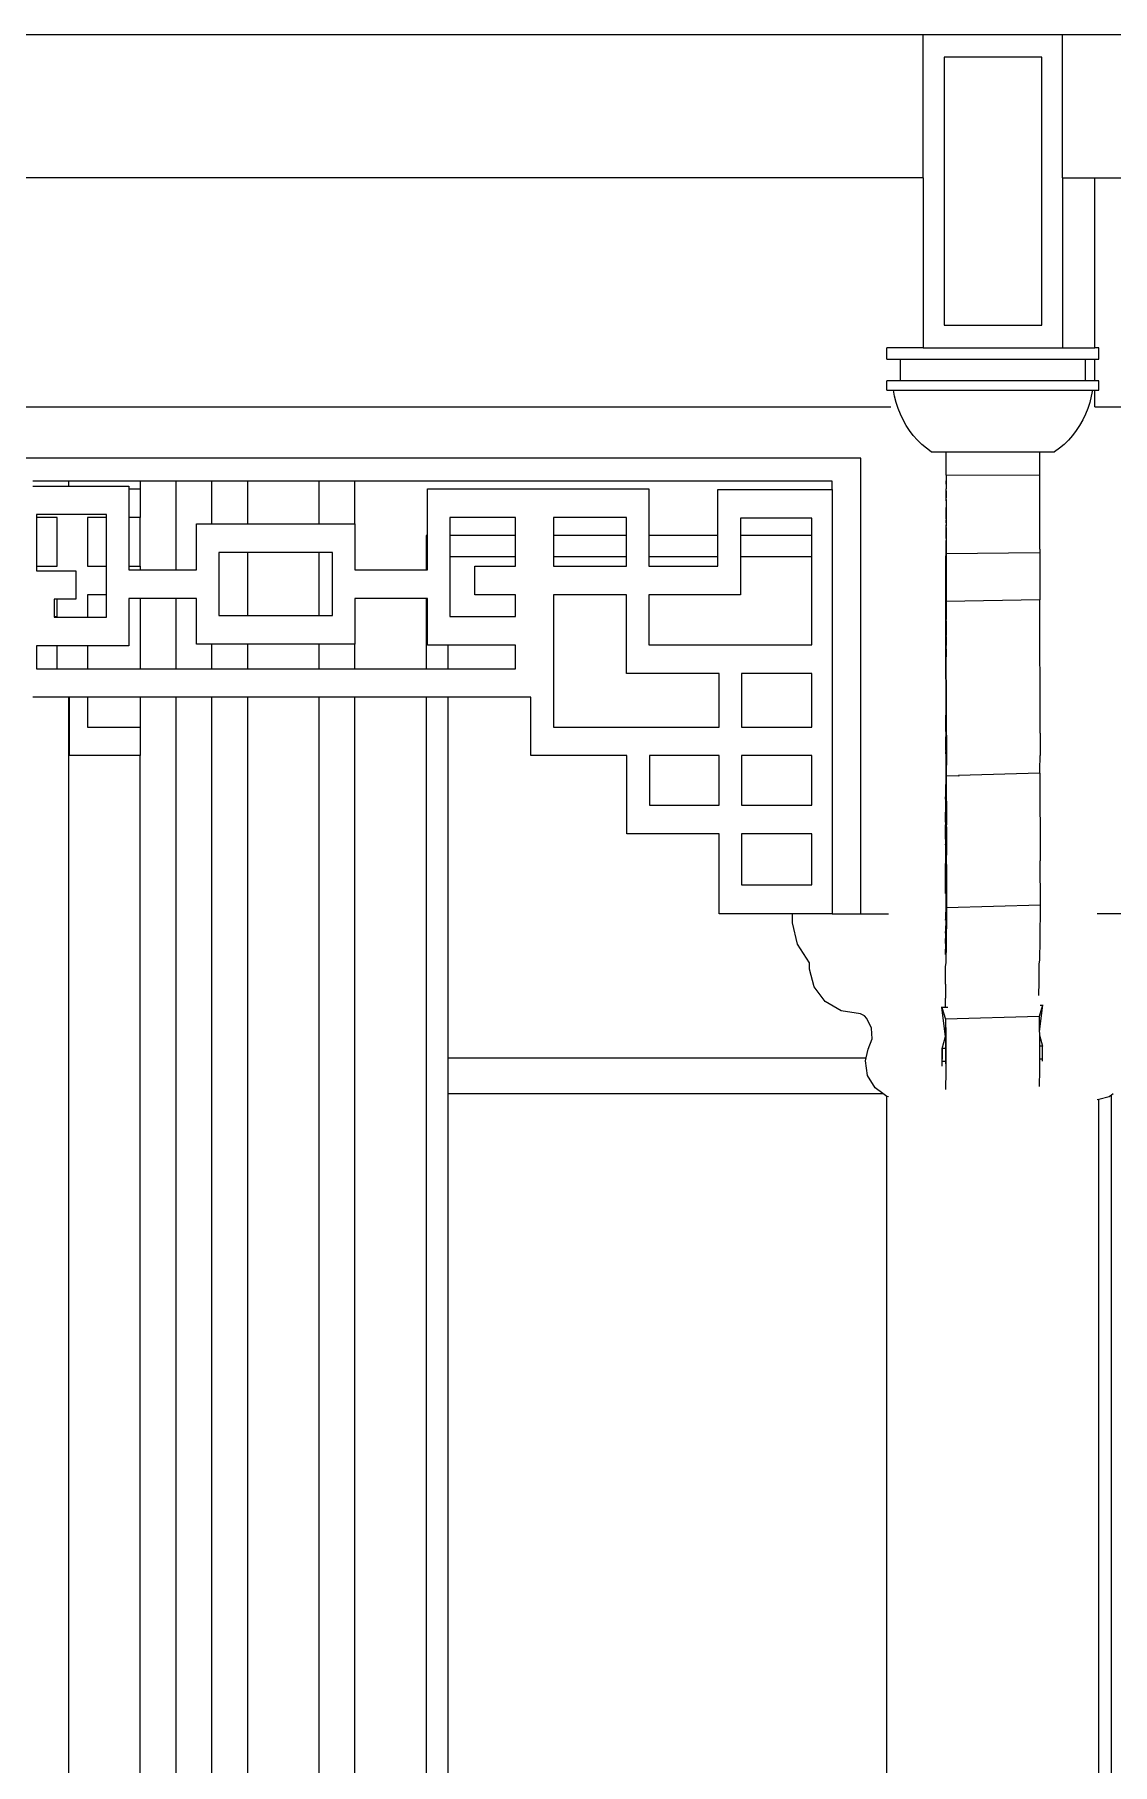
# Model space of a CAD drawing. Extents: x -24961 to 905641, y -154323 to 635957.
# Drawn here: x 396981 to 398487, y -117989 to -115572 of the extents above; entities that cross this region are included whole.
import ezdxf

# ---------------------------------------------------------------- set-up
doc = ezdxf.new("R2010")
doc.units = 0
doc.header["$LTSCALE"] = 1000
doc.header["$MEASUREMENT"] = 0
doc.layers.add('DOTE', color=1, linetype='Continuous')
doc.layers.add('窗', color=154, linetype='Continuous')

msp = doc.modelspace()

# ---------------------------------------------------------------- linework, layer by layer
for p, q in [((394703.2, -115571.9), (398222.6, -115571.9)), ((398222.6, -115571.9), (398417.4, -115571.9)), ((398222.6, -115771.9), (398222.6, -115571.9)), ((398417.4, -115571.9), (401936.8, -115571.9)), ((398417.4, -115771.9), (398417.4, -115571.9)), ((398388.2, -115603.4), (398251.8, -115603.4)), ((398251.8, -115603.4), (398251.8, -115978)), ((398388.2, -115978), (398388.2, -115603.4)), ((398222.6, -115771.9), (394703.2, -115771.9)), ((398222.6, -115771.9), (398222.6, -116009.5)), ((398417.4, -115771.9), (398462.5, -115771.9)), ((398417.4, -115771.9), (398417.4, -116009.5)), ((398462.5, -116009.5), (398462.5, -115771.9)), ((398462.5, -115771.9), (401891.2, -115771.9)), ((398251.8, -115978), (398388.2, -115978)), ((398172, -116025.5), (398172, -116009.5)), ((398222.6, -116009.5), (398172, -116009.5)), ((398222.6, -116009.5), (398417.4, -116009.5)), ((398417.4, -116009.5), (398462.5, -116009.5)), ((398468, -116009.5), (398462.5, -116009.5)), ((398468, -116025.5), (398468, -116009.5)), ((398172, -116025.5), (398190.8, -116025.5)), ((398190.8, -116055.9), (398190.8, -116025.5)), ((398190.8, -116025.5), (398449.2, -116025.5)), ((398449.2, -116055.9), (398449.2, -116025.5)), ((398449.2, -116025.5), (398462.5, -116025.5)), ((398462.5, -116055.9), (398462.5, -116025.5)), ((398462.5, -116025.5), (398468, -116025.5)), ((398172, -116068.7), (398172, -116055.9)), ((398190.8, -116055.9), (398172, -116055.9)), ((398449.2, -116055.9), (398190.8, -116055.9)), ((398462.5, -116055.9), (398449.2, -116055.9)), ((398468, -116055.9), (398462.5, -116055.9)), ((398468, -116068.7), (398468, -116055.9)), ((398172, -116068.7), (398181, -116068.7)), ((398182.6, -116077.4), (398181, -116068.7)), ((398181, -116068.7), (398459, -116068.7)), ((398184.7, -116086), (398182.6, -116077.4)), ((398187.4, -116094.4), (398184.7, -116086)), ((398455.3, -116086), (398452.6, -116094.4)), ((398457.4, -116077.4), (398455.3, -116086)), ((398459, -116068.7), (398457.4, -116077.4)), ((398459, -116068.7), (398462.5, -116068.7)), ((398462.5, -116091.9), (398462.5, -116068.7)), ((398462.5, -116068.7), (398468, -116068.7)), ((396463.2, -116091.9), (398177.5, -116091.9)), ((398190.7, -116102.6), (398187.4, -116094.4)), ((398194.5, -116110.5), (398190.7, -116102.6)), ((398198.8, -116118.1), (398194.5, -116110.5)), ((398445.5, -116110.5), (398441.2, -116118.1)), ((398449.3, -116102.6), (398445.5, -116110.5)), ((398452.6, -116094.4), (398449.3, -116102.6)), ((398462.5, -116091.9), (400177.1, -116091.9)), ((398203.5, -116125.3), (398198.8, -116118.1)), ((398208.8, -116132.2), (398203.5, -116125.3)), ((398214.5, -116138.6), (398208.8, -116132.2)), ((398431.2, -116132.2), (398425.5, -116138.6)), ((398436.5, -116125.3), (398431.2, -116132.2)), ((398441.2, -116118.1), (398436.5, -116125.3)), ((398220.5, -116144.6), (398214.5, -116138.6)), ((398227, -116150.1), (398220.5, -116144.6)), ((398233.8, -116155.1), (398227, -116150.1)), ((398233.8, -116155.1), (398254.5, -116155.1)), ((398254.5, -116155.1), (398385.4, -116155.1)), ((398254.5, -116186.3), (398254.5, -116155.1)), ((398385.4, -116155.1), (398406.2, -116155.1)), ((398385.5, -116187), (398385.4, -116155.1)), ((398413, -116150.1), (398406.2, -116155.1)), ((398419.5, -116144.6), (398413, -116150.1)), ((398425.5, -116138.6), (398419.5, -116144.6)), ((398135.4, -116163.9), (396463.2, -116163.9)), ((398135.4, -116800.6), (398135.4, -116163.9)), ((397028.2, -116195.9), (396978.2, -116195.9)), ((396978.2, -116202.8), (397028.2, -116202.8)), ((397028.2, -116195.9), (397028.2, -116202.8)), ((397128.2, -116195.9), (397028.2, -116195.9)), ((397028.2, -116202.8), (397112.5, -116202.8)), ((397112.5, -116202.8), (397112.5, -116206.6)), ((397112.5, -116206.6), (397128.2, -116206.6)), ((397112.5, -116206.6), (397112.5, -116246.6)), ((397128.2, -116195.9), (397128.2, -116206.6)), ((397178.2, -116195.9), (397128.2, -116195.9)), ((397128.2, -116206.6), (397128.2, -116246.6)), ((397178.2, -116195.9), (397178.2, -116319.8)), ((397228.2, -116195.9), (397178.2, -116195.9)), ((397228.2, -116195.9), (397228.2, -116255.6)), ((397278.2, -116195.9), (397228.2, -116195.9)), ((397278.2, -116195.9), (397278.2, -116255.6)), ((397378.2, -116195.9), (397278.2, -116195.9)), ((397378.2, -116195.9), (397378.2, -116255.6)), ((397428.2, -116195.9), (397378.2, -116195.9)), ((397428.2, -116255.6), (397428.2, -116195.9)), ((398095.3, -116195.9), (397428.2, -116195.9)), ((397529.9, -116206.6), (397839.2, -116206.6)), ((397529.9, -116271.9), (397529.9, -116206.6)), ((397839.2, -116206.6), (397839.2, -116271.9)), ((397935.8, -116207.5), (398095.3, -116207.5)), ((397935.8, -116271.9), (397935.8, -116207.5)), ((398095.3, -116207.5), (398095.3, -116195.9)), ((398095.3, -116207.5), (398095.3, -116800.6)), ((398254.6, -116187.2), (398254.5, -116186.3)), ((398254.6, -116187.4), (398254.5, -116195.3)), ((398254.5, -116195.3), (398254.5, -116195.5)), ((398254.5, -116195.5), (398254.5, -116205.6)), ((398254.6, -116200), (398254.5, -116195.5)), ((398254.5, -116205.7), (398254.5, -116205.6)), ((398254.5, -116205.7), (398254.5, -116206.7)), ((398254.5, -116206.7), (398254.6, -116206.7)), ((398254.5, -116207.5), (398254.5, -116206.7)), ((398254.5, -116209.3), (398254.5, -116207.5)), ((398254.6, -116187.4), (398385.5, -116187)), ((398254.6, -116187.4), (398254.6, -116187.2)), ((398254.6, -116200), (398254.6, -116206.7)), ((398254.6, -116208.7), (398254.6, -116206.7)), ((398254.6, -116208.9), (398254.6, -116208.7)), ((398254.6, -116209.3), (398254.6, -116208.9)), ((398385.5, -116290.9), (398385.5, -116187)), ((398254.6, -116209.3), (398254.5, -116209.3)), ((398254.5, -116209.3), (398254.5, -116212.1)), ((398254.5, -116212.1), (398254.6, -116212.1)), ((398254.5, -116219.1), (398254.5, -116212.1)), ((398254.5, -116219.1), (398254.6, -116219.1)), ((398254.5, -116223.6), (398254.5, -116219.1)), ((398254.6, -116223.6), (398254.5, -116223.6)), ((398254.5, -116223.6), (398254.5, -116225.3)), ((398254.5, -116225.3), (398254.5, -116230.5)), ((398254.6, -116230.5), (398254.5, -116230.5)), ((398254.5, -116230.5), (398254.5, -116237.2)), ((398254.6, -116212.1), (398254.6, -116209.3)), ((398254.6, -116212.8), (398254.6, -116212.1)), ((398254.6, -116212.8), (398254.6, -116219.1)), ((398254.6, -116219.6), (398254.6, -116219.1)), ((398254.6, -116221.7), (398254.6, -116219.6)), ((398254.6, -116221.7), (398254.6, -116223.6)), ((398254.6, -116223.6), (398254.6, -116224.8)), ((398254.6, -116224.8), (398254.6, -116230.5)), ((398254.6, -116230.5), (398254.6, -116232.7)), ((398254.6, -116234.1), (398254.6, -116232.7)), ((397081.2, -116242.8), (396983.4, -116242.8)), ((396983.4, -116242.8), (396983.4, -116246.6)), ((397012.3, -116246.6), (396983.4, -116246.6)), ((396983.4, -116246.6), (396983.4, -116314.8)), ((397012.3, -116314.8), (397012.3, -116246.6)), ((397054.8, -116246.6), (397054.8, -116314.8)), ((397081.2, -116246.6), (397054.8, -116246.6)), ((397081.2, -116246.6), (397081.2, -116242.8)), ((397081.2, -116314.8), (397081.2, -116246.6)), ((397128.2, -116246.6), (397112.5, -116246.6)), ((397112.5, -116246.6), (397112.5, -116314.8)), ((397128.2, -116314.8), (397128.2, -116246.6)), ((397207, -116319.8), (397207, -116255.6)), ((397207, -116255.6), (397228.2, -116255.6)), ((397228.2, -116255.6), (397278.2, -116255.6)), ((397278.2, -116255.6), (397378.2, -116255.6)), ((397378.2, -116255.6), (397428.2, -116255.6)), ((397428.2, -116255.6), (397428.2, -116319.8)), ((397652.9, -116246.6), (397561.2, -116246.6)), ((397561.2, -116246.6), (397561.2, -116271.9)), ((397652.9, -116271.9), (397652.9, -116246.6)), ((397807.8, -116246.6), (397705.8, -116246.6)), ((397705.8, -116246.6), (397705.8, -116271.9)), ((397807.8, -116271.9), (397807.8, -116246.6)), ((398066.9, -116247.5), (397967.1, -116247.5)), ((397967.1, -116247.5), (397967.1, -116271.9)), ((398066.9, -116271.9), (398066.9, -116247.5)), ((398254.6, -116237.2), (398254.5, -116237.2)), ((398254.5, -116237.2), (398254.5, -116245.2)), ((398254.5, -116245.2), (398254.5, -116245.4)), ((398254.5, -116245.4), (398254.5, -116248)), ((398254.5, -116248), (398254.6, -116248)), ((398254.5, -116248), (398254.5, -116250.4)), ((398254.5, -116249.3), (398254.6, -116248.8)), ((398254.5, -116249.3), (398254.5, -116250.4)), ((398254.5, -116249.3), (398254.6, -116250.4)), ((398254.5, -116251.3), (398254.5, -116250.4)), ((398254.6, -116250.4), (398254.5, -116250.4)), ((398254.5, -116254.1), (398254.5, -116251.3)), ((398254.5, -116254.1), (398254.6, -116254.1)), ((398254.5, -116254.1), (398254.5, -116256.8)), ((398254.5, -116259.3), (398254.5, -116256.8)), ((398254.6, -116235.3), (398254.6, -116234.1)), ((398254.6, -116236.8), (398254.6, -116235.3)), ((398254.6, -116237.2), (398254.6, -116236.8)), ((398254.6, -116237.3), (398254.6, -116237.2)), ((398254.6, -116239.6), (398254.6, -116237.3)), ((398254.6, -116239.6), (398254.6, -116239.7)), ((398254.6, -116239.7), (398254.6, -116248)), ((398254.6, -116248.8), (398254.6, -116239.7)), ((398254.6, -116248), (398254.6, -116248.8)), ((398254.6, -116248.8), (398254.6, -116248.8)), ((398254.6, -116248.8), (398254.6, -116250.4)), ((398254.6, -116250.4), (398254.6, -116250.4)), ((398254.6, -116250.4), (398254.6, -116251.9)), ((398254.6, -116250.4), (398254.6, -116254.1)), ((398254.6, -116251.9), (398254.6, -116254)), ((398254.6, -116254), (398254.6, -116254.1)), ((398254.6, -116254.1), (398254.6, -116254.1)), ((398254.6, -116254.1), (398254.6, -116258.8)), ((398254.6, -116254.1), (398254.6, -116258.8)), ((397529.9, -116271.9), (397528.2, -116271.9)), ((397528.2, -116271.9), (397528.2, -116319.8)), ((397529.9, -116319.8), (397529.9, -116271.9)), ((397652.9, -116271.9), (397561.2, -116271.9)), ((397561.2, -116271.9), (397561.2, -116301.9)), ((397652.9, -116301.9), (397652.9, -116271.9)), ((397807.8, -116271.9), (397705.8, -116271.9)), ((397705.8, -116271.9), (397705.8, -116301.9)), ((397807.8, -116301.9), (397807.8, -116271.9)), ((397839.2, -116271.9), (397839.1, -116301.9)), ((397935.8, -116271.9), (397839.2, -116271.9)), ((397935.8, -116301.9), (397935.8, -116271.9)), ((398066.9, -116271.9), (397967.1, -116271.9)), ((397967.1, -116271.9), (397967.1, -116301.9)), ((398066.9, -116301.9), (398066.9, -116271.9)), ((398254.5, -116261.2), (398254.5, -116259.3)), ((398254.5, -116261.7), (398254.5, -116261.2)), ((398254.5, -116261.8), (398254.5, -116261.7)), ((398254.5, -116262.4), (398254.5, -116261.8)), ((398254.5, -116267.4), (398254.5, -116262.4)), ((398254.5, -116262.4), (398254.5, -116262.9)), ((398254.5, -116262.9), (398254.5, -116267.4)), ((398254.5, -116267.4), (398254.5, -116269.1)), ((398254.5, -116267.4), (398254.6, -116267.4)), ((398254.5, -116269.1), (398254.6, -116269.1)), ((398254.5, -116269.1), (398254.5, -116272.2)), ((398254.5, -116272.2), (398254.5, -116278.7)), ((398254.5, -116272.2), (398254.6, -116302.2)), ((398254.5, -116281), (398254.5, -116278.7)), ((398254.5, -116284.4), (398254.5, -116281)), ((398254.5, -116281), (398254.6, -116281)), ((398254.6, -116260.6), (398254.6, -116258.8)), ((398254.6, -116260.6), (398254.6, -116260.8)), ((398254.6, -116260.8), (398254.6, -116262.1)), ((398254.6, -116262.1), (398254.6, -116262.1)), ((398254.6, -116262.5), (398254.6, -116262.1)), ((398254.6, -116263.7), (398254.6, -116262.5)), ((398254.6, -116267.4), (398254.6, -116263.7)), ((398254.6, -116269.1), (398254.6, -116267.4)), ((398254.6, -116271.1), (398254.6, -116269.1)), ((398254.6, -116271.1), (398254.6, -116271.4)), ((398254.6, -116276.3), (398254.6, -116271.4)), ((398254.6, -116276.3), (398254.6, -116280.5)), ((398254.6, -116280.5), (398254.6, -116281)), ((398254.6, -116281), (398254.6, -116281.7)), ((398254.6, -116281), (398254.6, -116281)), ((398254.6, -116285.1), (398254.6, -116281.7)), ((397238.4, -116295.6), (397238.4, -116383.9)), ((397278.2, -116295.6), (397238.4, -116295.6)), ((397278.2, -116295.6), (397278.2, -116383.9)), ((397378.2, -116295.6), (397278.2, -116295.6)), ((397378.2, -116295.6), (397378.2, -116383.9)), ((397396.9, -116295.6), (397378.2, -116295.6)), ((397396.9, -116383.9), (397396.9, -116295.6)), ((397652.9, -116301.9), (397561.2, -116301.9)), ((397561.2, -116301.9), (397561.2, -116385)), ((397652.9, -116314.8), (397652.9, -116301.9)), ((397807.8, -116301.9), (397705.8, -116301.9)), ((397705.8, -116301.9), (397705.8, -116314.8)), ((397807.8, -116314.8), (397807.8, -116301.9)), ((397935.8, -116301.9), (397839.1, -116301.9)), ((397839.1, -116301.9), (397839.1, -116314.8)), ((397935.8, -116314.8), (397935.8, -116301.9)), ((398066.9, -116301.9), (397967.1, -116301.9)), ((397967.1, -116301.9), (397967.1, -116354.8)), ((398066.9, -116424.6), (398066.9, -116301.9)), ((398254.4, -116315.8), (398254.5, -116284.4)), ((398254.5, -116329.5), (398254.5, -116284.4)), ((398254.6, -116302.2), (398254.5, -116306.5)), ((398254.6, -116285.9), (398254.6, -116285.1)), ((398254.6, -116292.3), (398254.6, -116285.9)), ((398254.6, -116297.3), (398254.6, -116292.3)), ((398254.6, -116297.3), (398385.5, -116295.8)), ((398254.6, -116297.3), (398254.6, -116302.2)), ((398254.6, -116302.2), (398254.6, -116302.2)), ((398254.6, -116302.2), (398254.6, -116318.4)), ((398254.6, -116302.2), (398254.7, -116320.3)), ((398254.6, -116302.2), (398254.6, -116318.4)), ((398385.5, -116290.9), (398385.5, -116295.8)), ((398385.5, -116295.8), (398385.6, -116362)), ((396983.4, -116314.8), (397012.3, -116314.8)), ((396983.4, -116314.8), (396983.4, -116321.1)), ((396983.4, -116321.1), (397038.3, -116321.1)), ((397038.3, -116321.1), (397038.3, -116361.1)), ((397054.8, -116314.8), (397081.2, -116314.8)), ((397081.2, -116354.8), (397081.2, -116314.8)), ((397112.5, -116314.8), (397128.2, -116314.8)), ((397112.5, -116314.8), (397112.5, -116319.8)), ((397112.5, -116319.8), (397128.2, -116319.8)), ((397128.2, -116314.8), (397128.2, -116319.8)), ((397128.2, -116319.8), (397178.2, -116319.8)), ((397178.2, -116319.8), (397207, -116319.8)), ((397428.2, -116319.8), (397528.2, -116319.8)), ((397528.2, -116319.8), (397529.9, -116319.8)), ((397595.9, -116314.8), (397652.9, -116314.8)), ((397595.9, -116354.8), (397595.9, -116314.8)), ((397705.8, -116314.8), (397807.8, -116314.8)), ((397839.1, -116314.8), (397935.8, -116314.8)), ((398254.1, -116472.8), (398254.4, -116315.8)), ((398254.4, -116353.9), (398254.4, -116315.8)), ((398254.4, -116353.9), (398254.5, -116329.5)), ((398254.5, -116329.5), (398254.5, -116306.5)), ((398254.6, -116333.8), (398254.6, -116318.4)), ((398254.7, -116320.3), (398254.7, -116364.1)), ((398254.7, -116338.2), (398254.7, -116320.3)), ((398254.3, -116417.2), (398254.4, -116353.9)), ((398254.5, -116353.9), (398254.4, -116353.9)), ((398254.4, -116353.9), (398254.4, -116353.9)), ((398254.4, -116364.8), (398254.4, -116353.9)), ((398254.5, -116351.3), (398254.6, -116342.9)), ((398254.5, -116353.9), (398254.5, -116351.3)), ((398254.5, -116363.8), (398254.5, -116353.9)), ((398254.6, -116333.8), (398254.6, -116338.2)), ((398254.6, -116338.2), (398254.6, -116339.4)), ((398254.7, -116338.2), (398254.6, -116338.2)), ((398254.6, -116339.8), (398254.6, -116339.4)), ((398254.6, -116339.8), (398254.6, -116342.9)), ((398254.6, -116342.9), (398254.6, -116347.1)), ((398254.6, -116342.9), (398254.6, -116342.9)), ((398254.6, -116342.9), (398254.7, -116342.9)), ((398254.6, -116342.9), (398254.6, -116343.3)), ((398254.6, -116343.3), (398254.6, -116349.1)), ((398254.6, -116347.1), (398254.6, -116358.7)), ((398254.6, -116350.8), (398254.6, -116349.1)), ((398254.6, -116353.6), (398254.6, -116350.8)), ((398254.6, -116353.9), (398254.6, -116353.6)), ((398254.6, -116353.9), (398254.6, -116353.9)), ((398254.6, -116358.7), (398254.6, -116353.9)), ((398254.7, -116342.9), (398254.7, -116338.2)), ((398254.7, -116381.7), (398254.7, -116342.9)), ((397008.2, -116361.1), (397008.2, -116385)), ((397012.3, -116361.1), (397008.2, -116361.1)), ((397012.3, -116385), (397012.3, -116361.1)), ((397038.3, -116361.1), (397012.3, -116361.1)), ((397054.8, -116354.8), (397054.8, -116386.1)), ((397081.2, -116354.8), (397054.8, -116354.8)), ((397081.2, -116386.1), (397081.2, -116354.8)), ((397112.5, -116359.8), (397112.5, -116426.1)), ((397128.2, -116359.8), (397112.5, -116359.8)), ((397128.2, -116359.8), (397128.2, -116458.1)), ((397178.2, -116359.8), (397128.2, -116359.8)), ((397178.2, -116359.8), (397178.2, -116458.1)), ((397207, -116359.8), (397178.2, -116359.8)), ((397207, -116423.9), (397207, -116359.8)), ((397428.2, -116359.8), (397428.2, -116423.9)), ((397528.2, -116359.8), (397428.2, -116359.8)), ((397528.2, -116359.8), (397528.2, -116458.1)), ((397529.9, -116359.8), (397528.2, -116359.8)), ((397529.9, -116425), (397529.9, -116359.8)), ((397652.9, -116354.8), (397595.9, -116354.8)), ((397652.9, -116385), (397652.9, -116354.8)), ((397705.8, -116354.8), (397705.8, -116539.6)), ((397807.8, -116354.8), (397705.8, -116354.8)), ((397807.8, -116464.6), (397807.8, -116354.8)), ((397839.2, -116354.8), (397839.2, -116424.6)), ((397967.1, -116354.8), (397839.2, -116354.8)), ((398254.4, -116365.2), (398254.4, -116364.8)), ((398254.5, -116364.8), (398254.4, -116364.8)), ((398254.4, -116367.1), (398254.4, -116365.2)), ((398254.4, -116365.2), (398254.4, -116367.1)), ((398254.5, -116367.1), (398254.4, -116367.1)), ((398254.5, -116372.4), (398254.4, -116367.1)), ((398254.5, -116358.7), (398254.5, -116363.8)), ((398254.6, -116358.7), (398254.5, -116358.7)), ((398254.6, -116362.1), (398254.5, -116358.7)), ((398254.5, -116363.8), (398254.5, -116364.8)), ((398254.6, -116364.8), (398254.5, -116364.8)), ((398254.5, -116364.8), (398254.5, -116367.1)), ((398254.5, -116370.4), (398254.5, -116367.1)), ((398254.6, -116367.1), (398254.5, -116367.1)), ((398254.5, -116370.4), (398254.5, -116376.6)), ((398254.5, -116372.4), (398254.5, -116370.4)), ((398254.5, -116379.8), (398254.5, -116372.4)), ((398254.5, -116373.3), (398254.6, -116373.8)), ((398254.6, -116373.3), (398254.5, -116373.3)), ((398254.5, -116378.8), (398254.6, -116374.7)), ((398254.5, -116376.6), (398254.5, -116379.8)), ((398254.6, -116358.7), (398254.6, -116358.7)), ((398254.6, -116358.7), (398254.6, -116359.8)), ((398254.6, -116360.2), (398254.6, -116358.7)), ((398254.6, -116359.8), (398254.6, -116362.1)), ((398254.7, -116362.1), (398254.6, -116360.2)), ((398254.6, -116362.1), (398254.6, -116362.2)), ((398254.7, -116362.1), (398254.6, -116362.1)), ((398254.6, -116362.4), (398254.6, -116362.2)), ((398254.6, -116362.4), (398254.6, -116362.5)), ((398254.6, -116364.8), (398254.6, -116362.5)), ((398254.6, -116364.4), (398254.6, -116362.5)), ((398254.6, -116364.8), (398254.6, -116364.4)), ((398254.6, -116365.3), (398254.6, -116364.8)), ((398254.7, -116364.8), (398254.6, -116364.8)), ((398254.6, -116365.3), (398254.6, -116365.8)), ((398254.6, -116367.1), (398254.6, -116365.8)), ((398254.6, -116367.3), (398254.6, -116367.1)), ((398254.7, -116367.1), (398254.6, -116367.1)), ((398254.6, -116367.4), (398254.6, -116367.3)), ((398254.7, -116367.4), (398254.6, -116367.4)), ((398254.6, -116369.8), (398254.6, -116367.4)), ((398254.7, -116367.4), (398254.6, -116369.8)), ((398254.6, -116373.3), (398254.6, -116369.8)), ((398254.6, -116373.3), (398254.7, -116372.4)), ((398254.7, -116373.3), (398254.6, -116373.3)), ((398254.6, -116374.8), (398254.6, -116373.3)), ((398254.6, -116373.8), (398254.6, -116374.5)), ((398254.6, -116374.5), (398254.6, -116374.7)), ((398254.6, -116374.7), (398254.6, -116378.6)), ((398254.6, -116374.8), (398254.6, -116375.1)), ((398254.7, -116375.1), (398254.6, -116375.1)), ((398254.6, -116375.2), (398254.6, -116375.1)), ((398254.6, -116375.3), (398254.6, -116375.2)), ((398254.6, -116376.2), (398254.6, -116375.3)), ((398254.6, -116376.2), (398254.6, -116376.2)), ((398254.6, -116376.4), (398254.6, -116376.2)), ((398254.6, -116376.5), (398254.6, -116376.4)), ((398254.6, -116376.9), (398254.6, -116376.5)), ((398254.6, -116376.9), (398254.6, -116378.3)), ((398254.6, -116376.9), (398254.6, -116378.6)), ((398254.7, -116377.1), (398254.6, -116378.3)), ((398254.6, -116378.3), (398254.6, -116378.8)), ((398385.6, -116362), (398254.7, -116364.1)), ((398254.7, -116364.8), (398254.7, -116362.1)), ((398254.8, -116393.4), (398254.7, -116364.1)), ((398254.7, -116366.4), (398254.7, -116364.8)), ((398254.7, -116366.4), (398254.7, -116367.1)), ((398254.7, -116367.1), (398254.7, -116367.4)), ((398254.7, -116367.4), (398254.7, -116372.4)), ((398254.7, -116372.4), (398254.7, -116373.3)), ((398254.7, -116373.3), (398254.7, -116375.1)), ((398254.7, -116375.1), (398254.7, -116377.1)), ((398385.9, -116548), (398385.6, -116362)), ((397008.2, -116385), (397012.3, -116385)), ((397008.2, -116385), (397008.2, -116386.1)), ((397008.2, -116386.1), (397054.8, -116386.1)), ((397054.8, -116386.1), (397081.2, -116386.1)), ((397238.4, -116383.9), (397278.2, -116383.9)), ((397278.2, -116383.9), (397378.2, -116383.9)), ((397378.2, -116383.9), (397396.9, -116383.9)), ((397561.2, -116385), (397652.9, -116385)), ((398254.5, -116381.7), (398254.4, -116397.6)), ((398254.4, -116397.6), (398254.5, -116394.1)), ((398254.4, -116397.8), (398254.4, -116397.6)), ((398254.4, -116397.8), (398254.4, -116398.6)), ((398254.4, -116397.8), (398254.6, -116397.8)), ((398254.4, -116398.8), (398254.4, -116398.6)), ((398254.5, -116399.8), (398254.4, -116398.8)), ((398254.4, -116398.8), (398254.4, -116402)), ((398254.4, -116400), (398254.5, -116399.8)), ((398254.6, -116400), (398254.4, -116400)), ((398254.4, -116400), (398254.4, -116400.9)), ((398254.4, -116400.9), (398254.4, -116402)), ((398254.4, -116404.8), (398254.4, -116402)), ((398254.4, -116402), (398254.4, -116404.4)), ((398254.4, -116402), (398254.4, -116402)), ((398254.6, -116402), (398254.4, -116402)), ((398254.6, -116378.8), (398254.5, -116378.8)), ((398254.5, -116381.7), (398254.5, -116378.8)), ((398254.5, -116379.8), (398254.5, -116379.9)), ((398254.5, -116381.6), (398254.5, -116379.9)), ((398254.5, -116381.7), (398254.5, -116381.6)), ((398254.5, -116381.7), (398254.6, -116381.7)), ((398254.5, -116381.7), (398254.5, -116381.7)), ((398254.5, -116394.1), (398254.5, -116381.7)), ((398254.6, -116378.6), (398254.6, -116378.8)), ((398254.6, -116378.8), (398254.6, -116378.8)), ((398254.6, -116378.8), (398254.6, -116379.2)), ((398254.6, -116378.8), (398254.6, -116381.7)), ((398254.6, -116378.8), (398254.6, -116379.3)), ((398254.6, -116379.2), (398254.6, -116380.9)), ((398254.6, -116379.2), (398254.6, -116379.3)), ((398254.6, -116379.3), (398254.6, -116380.9)), ((398254.6, -116380.9), (398254.6, -116381.1)), ((398254.6, -116381.4), (398254.6, -116381.1)), ((398254.6, -116381.1), (398254.7, -116381.7)), ((398254.6, -116381.7), (398254.6, -116381.4)), ((398254.6, -116381.7), (398254.6, -116381.7)), ((398254.6, -116381.7), (398254.6, -116381.7)), ((398254.6, -116381.7), (398254.6, -116381.7)), ((398254.6, -116382.1), (398254.6, -116381.7)), ((398254.6, -116382.1), (398254.6, -116382.1)), ((398254.6, -116382.1), (398254.6, -116383)), ((398254.6, -116383), (398254.6, -116383.3)), ((398254.6, -116383.3), (398254.6, -116383.6)), ((398254.6, -116383.6), (398254.6, -116383.8)), ((398254.6, -116383.8), (398254.6, -116387.4)), ((398254.6, -116387.4), (398254.6, -116388.3)), ((398254.6, -116388.3), (398254.6, -116388.3)), ((398254.6, -116388.3), (398254.6, -116388.4)), ((398254.6, -116388.3), (398254.6, -116388.3)), ((398254.6, -116388.4), (398254.6, -116388.4)), ((398254.6, -116391), (398254.6, -116388.4)), ((398254.6, -116391), (398254.6, -116391.6)), ((398254.6, -116391.6), (398254.6, -116392.8)), ((398254.6, -116391.6), (398254.6, -116392.8)), ((398254.6, -116392.8), (398254.6, -116392.8)), ((398254.6, -116393.1), (398254.6, -116392.8)), ((398254.6, -116392.8), (398254.6, -116393.4)), ((398254.6, -116393.6), (398254.6, -116393.1)), ((398254.6, -116393.4), (398254.6, -116393.4)), ((398254.6, -116394.2), (398254.6, -116393.4)), ((398254.6, -116393.6), (398254.6, -116394.2)), ((398254.6, -116394.2), (398254.6, -116394.2)), ((398254.6, -116394.2), (398254.6, -116396.4)), ((398254.6, -116395), (398254.6, -116394.2)), ((398254.6, -116395.1), (398254.6, -116395)), ((398254.6, -116395.1), (398254.6, -116395.5)), ((398254.6, -116395.5), (398254.6, -116395.5)), ((398254.6, -116400.5), (398254.6, -116395.5)), ((398254.6, -116397.8), (398254.7, -116395.5)), ((398254.6, -116395.5), (398254.6, -116396.4)), ((398254.6, -116396.4), (398254.6, -116397.8)), ((398254.6, -116397.8), (398254.6, -116397.8)), ((398254.6, -116400), (398254.6, -116397.8)), ((398254.6, -116397.8), (398254.6, -116400)), ((398254.6, -116400), (398254.6, -116401.9)), ((398254.6, -116400), (398254.6, -116400)), ((398254.6, -116400.5), (398254.6, -116400)), ((398254.6, -116400.5), (398254.6, -116400.5)), ((398254.6, -116401.9), (398254.6, -116400.5)), ((398254.6, -116402), (398254.6, -116400.5)), ((398254.6, -116401.9), (398254.6, -116402)), ((398254.6, -116402), (398254.6, -116402.6)), ((398254.6, -116402), (398254.6, -116402)), ((398254.6, -116402.9), (398254.6, -116402)), ((398254.6, -116402.9), (398254.6, -116402.6)), ((398254.7, -116381.7), (398254.7, -116381.7)), ((398254.7, -116383.6), (398254.7, -116381.7)), ((398254.7, -116383.6), (398254.7, -116381.7)), ((398254.7, -116383.6), (398254.7, -116383.6)), ((398254.7, -116393.4), (398254.7, -116383.6)), ((398254.7, -116393.4), (398254.7, -116383.6)), ((398254.7, -116393.4), (398254.7, -116393.4)), ((398254.7, -116395.5), (398254.7, -116393.4)), ((398254.7, -116395.5), (398254.7, -116393.4)), ((398254.7, -116395.5), (398254.7, -116395.5)), ((398254.7, -116397.8), (398254.7, -116395.5)), ((398254.7, -116397.8), (398254.7, -116397.8)), ((398254.7, -116402.9), (398254.7, -116397.8)), ((398254.8, -116393.4), (398254.8, -116393.4)), ((398254.8, -116393.4), (398254.8, -116395.5)), ((398254.8, -116395.5), (398254.8, -116395.5)), ((398255.1, -116551.2), (398254.8, -116395.5)), ((396983.4, -116426.1), (396983.4, -116458.1)), ((397012.3, -116426.1), (396983.4, -116426.1)), ((397012.3, -116458.1), (397012.3, -116426.1)), ((397054.8, -116426.1), (397012.3, -116426.1)), ((397054.8, -116426.1), (397054.8, -116458.1)), ((397112.5, -116426.1), (397054.8, -116426.1)), ((397228.2, -116423.9), (397207, -116423.9)), ((397228.2, -116423.9), (397228.2, -116458.1)), ((397278.2, -116423.9), (397228.2, -116423.9)), ((397278.2, -116423.9), (397278.2, -116458.1)), ((397378.2, -116423.9), (397278.2, -116423.9)), ((397378.2, -116423.9), (397378.2, -116458.1)), ((397428.2, -116423.9), (397378.2, -116423.9)), ((397428.2, -116458.1), (397428.2, -116423.9)), ((397558.2, -116425), (397529.9, -116425)), ((397558.2, -116425), (397558.2, -116458.1)), ((397652.9, -116425), (397558.2, -116425)), ((397652.9, -116458.1), (397652.9, -116425)), ((397839.2, -116424.6), (398066.9, -116424.6)), ((398254.3, -116420.1), (398254.3, -116417.2)), ((398254.3, -116420.1), (398254.3, -116425.6)), ((398254.3, -116425.6), (398254.3, -116426.3)), ((398254.3, -116431.8), (398254.3, -116426.3)), ((398254.3, -116426.3), (398254.4, -116427.5)), ((398254.4, -116404.4), (398254.4, -116405.7)), ((398254.4, -116405.7), (398254.4, -116404.8)), ((398254.4, -116405.7), (398254.4, -116406.2)), ((398254.6, -116405.7), (398254.4, -116405.7)), ((398254.4, -116406.2), (398254.4, -116406.3)), ((398254.4, -116406.3), (398254.4, -116407.7)), ((398254.4, -116407.7), (398254.4, -116407.9)), ((398254.4, -116407.9), (398254.4, -116408.7)), ((398254.4, -116410.1), (398254.4, -116408.7)), ((398254.4, -116408.7), (398254.6, -116408.7)), ((398254.4, -116412.8), (398254.4, -116410.1)), ((398254.4, -116414.5), (398254.4, -116412.8)), ((398254.4, -116414.5), (398254.4, -116415.4)), ((398254.4, -116419.5), (398254.4, -116415.4)), ((398254.4, -116419.5), (398254.4, -116423.4)), ((398254.4, -116423.4), (398254.4, -116425.3)), ((398254.4, -116427.5), (398254.4, -116425.3)), ((398254.4, -116425.3), (398254.4, -116427.5)), ((398254.6, -116402.9), (398254.6, -116402.9)), ((398254.6, -116402.9), (398254.6, -116404.4)), ((398254.6, -116404.4), (398254.6, -116402.9)), ((398254.6, -116404.4), (398254.6, -116404.4)), ((398254.6, -116404.4), (398254.6, -116405.7)), ((398254.6, -116405.7), (398254.6, -116405.8)), ((398254.6, -116405.7), (398254.6, -116405.7)), ((398254.6, -116405.8), (398254.6, -116407)), ((398254.6, -116407), (398254.6, -116405.8)), ((398254.6, -116407), (398254.6, -116407)), ((398254.6, -116407), (398254.6, -116408.7)), ((398254.6, -116408.7), (398254.6, -116407)), ((398254.6, -116408.7), (398254.6, -116407)), ((398254.6, -116408.7), (398254.6, -116408.8)), ((398254.6, -116408.7), (398254.6, -116408.7)), ((398254.6, -116426.9), (398254.6, -116408.7)), ((398254.6, -116408.8), (398254.6, -116411.8)), ((398254.7, -116419.5), (398254.6, -116411.8)), ((398254.7, -116419.5), (398254.6, -116425.7)), ((398254.6, -116426.9), (398254.6, -116425.7)), ((398254.7, -116402.9), (398254.7, -116402.9)), ((398254.7, -116408.8), (398254.7, -116402.9)), ((398254.7, -116408.8), (398254.7, -116408.8)), ((398254.7, -116423.9), (398254.7, -116408.8)), ((398254.7, -116413), (398254.7, -116420.4)), ((398254.7, -116423.9), (398254.7, -116419.5)), ((398254.7, -116423.9), (398254.7, -116420.4)), ((398254.7, -116423.9), (398254.7, -116420.4)), ((398254.7, -116423.9), (398254.7, -116423.9)), ((398254.7, -116424.2), (398254.7, -116423.9)), ((398254.7, -116426.9), (398254.7, -116423.9)), ((398254.7, -116424.2), (398254.7, -116423.9)), ((398254.7, -116424.2), (398254.7, -116424.2)), ((398254.7, -116426.9), (398254.7, -116424.2)), ((398254.4, -116441.3), (398254.2, -116562.9)), ((398254.3, -116434.8), (398254.3, -116431.8)), ((398254.4, -116432.8), (398254.3, -116434.8)), ((398254.3, -116434.8), (398254.4, -116435.5)), ((398254.3, -116439.3), (398254.4, -116438.3)), ((398254.4, -116439.7), (398254.3, -116439.3)), ((398254.4, -116427.5), (398254.4, -116427.5)), ((398254.4, -116427.5), (398254.4, -116429.9)), ((398254.5, -116427.5), (398254.4, -116427.5)), ((398254.4, -116429.9), (398254.4, -116432.8)), ((398254.4, -116434.9), (398254.4, -116432.8)), ((398254.5, -116432.8), (398254.4, -116432.8)), ((398254.4, -116435.7), (398254.4, -116434.9)), ((398254.4, -116434.9), (398254.5, -116434.9)), ((398254.4, -116435.5), (398254.4, -116435.7)), ((398254.4, -116436.2), (398254.4, -116435.7)), ((398254.4, -116436.7), (398254.4, -116436.2)), ((398254.4, -116436.7), (398254.4, -116436.9)), ((398254.5, -116436.7), (398254.4, -116436.7)), ((398254.4, -116436.9), (398254.4, -116438.3)), ((398254.4, -116438.3), (398254.4, -116439.7)), ((398254.4, -116439.7), (398254.4, -116440.7)), ((398254.4, -116440.7), (398254.4, -116441.3)), ((398254.5, -116441.3), (398254.4, -116441.3)), ((398254.4, -116465), (398254.5, -116441.3)), ((398254.5, -116427.5), (398254.5, -116426.9)), ((398254.5, -116426.9), (398254.6, -116426.9)), ((398254.5, -116430.1), (398254.5, -116427.5)), ((398254.5, -116427.5), (398254.5, -116428)), ((398254.6, -116427.5), (398254.5, -116427.5)), ((398254.5, -116432.8), (398254.5, -116428)), ((398254.5, -116430.1), (398254.6, -116432.8)), ((398254.6, -116432.8), (398254.5, -116432.8)), ((398254.5, -116432.8), (398254.5, -116434.9)), ((398254.5, -116434.9), (398254.6, -116434.9)), ((398254.5, -116434.9), (398254.5, -116436.7)), ((398254.5, -116436.7), (398254.5, -116441.3)), ((398254.6, -116436.7), (398254.5, -116436.7)), ((398254.8, -116441.3), (398254.5, -116441.3)), ((398254.6, -116426.9), (398254.6, -116426.9)), ((398254.6, -116426.9), (398254.7, -116426.9)), ((398254.6, -116427.5), (398254.6, -116426.9)), ((398254.6, -116427.5), (398254.6, -116426.9)), ((398254.7, -116427.4), (398254.6, -116427.5)), ((398254.6, -116432.8), (398254.6, -116427.5)), ((398254.6, -116427.5), (398254.6, -116427.5)), ((398254.6, -116432.8), (398254.6, -116427.5)), ((398254.6, -116434.9), (398254.6, -116432.8)), ((398254.6, -116434.9), (398254.6, -116432.8)), ((398254.8, -116432.8), (398254.6, -116432.8)), ((398254.6, -116432.8), (398254.6, -116432.8)), ((398254.6, -116436), (398254.6, -116434.9)), ((398254.6, -116434.9), (398254.8, -116434.9)), ((398254.6, -116436.7), (398254.6, -116434.9)), ((398254.6, -116434.9), (398254.6, -116434.9)), ((398254.6, -116436), (398254.6, -116436.7)), ((398254.6, -116436.7), (398254.6, -116441)), ((398254.6, -116437.2), (398254.6, -116436.7)), ((398254.8, -116436.7), (398254.6, -116436.7)), ((398254.6, -116436.7), (398254.6, -116436.7)), ((398254.6, -116440), (398254.6, -116437.2)), ((398254.6, -116441), (398254.6, -116440)), ((398254.6, -116441), (398254.8, -116441)), ((398254.7, -116427.4), (398254.7, -116426.9)), ((398254.7, -116430.6), (398254.7, -116427.4)), ((398254.8, -116432.8), (398254.7, -116430.6)), ((398254.8, -116434.9), (398254.8, -116432.8)), ((398254.8, -116436.7), (398254.8, -116434.9)), ((398254.8, -116441), (398254.8, -116436.7)), ((398254.8, -116441.3), (398254.8, -116441)), ((398255, -116583), (398254.8, -116441.3)), ((398254.8, -116493.6), (398254.8, -116441.3)), ((396983.4, -116458.1), (397012.3, -116458.1)), ((397012.3, -116458.1), (397054.8, -116458.1)), ((397054.8, -116458.1), (397128.2, -116458.1)), ((397128.2, -116458.1), (397178.2, -116458.1)), ((397178.2, -116458.1), (397228.2, -116458.1)), ((397228.2, -116458.1), (397278.2, -116458.1)), ((397278.2, -116458.1), (397378.2, -116458.1)), ((397378.2, -116458.1), (397428.2, -116458.1)), ((397428.2, -116458.1), (397528.2, -116458.1)), ((397528.2, -116458.1), (397558.2, -116458.1)), ((397558.2, -116458.1), (397652.9, -116458.1)), ((397937.4, -116464.6), (397807.8, -116464.6)), ((397937.4, -116539.6), (397937.4, -116464.6)), ((397968.8, -116464.6), (397968.8, -116539.6)), ((398066.9, -116464.6), (397968.8, -116464.6)), ((398066.9, -116539.6), (398066.9, -116464.6)), ((398254.4, -116465), (398254.4, -116488.7)), ((397028.2, -116498.1), (396978.2, -116498.1)), ((397029.6, -116498.1), (397028.2, -116498.1)), ((397029.6, -116579.6), (397029.6, -116498.1)), ((397054.8, -116498.1), (397029.6, -116498.1)), ((397054.8, -116498.1), (397054.8, -116539.6)), ((397128.2, -116498.1), (397054.8, -116498.1)), ((397128.2, -116498.1), (397128.2, -116539.6)), ((397178.2, -116498.1), (397128.2, -116498.1)), ((397178.2, -116498.1), (397178.2, -120071.9)), ((397228.2, -116498.1), (397178.2, -116498.1)), ((397228.2, -116498.1), (397228.2, -120071.9)), ((397278.2, -116498.1), (397228.2, -116498.1)), ((397278.2, -116498.1), (397278.2, -120071.9)), ((397378.2, -116498.1), (397278.2, -116498.1)), ((397378.2, -116498.1), (397378.2, -120071.9)), ((397428.2, -116498.1), (397378.2, -116498.1)), ((397528.2, -116498.1), (397428.2, -116498.1)), ((397558.2, -116498.1), (397528.2, -116498.1)), ((397674.4, -116498.1), (397558.2, -116498.1)), ((397674.4, -116579.6), (397674.4, -116498.1)), ((398254.4, -116488.7), (398254.5, -116508.9)), ((398254.8, -116493.6), (398254.7, -116511.8)), ((398254.4, -116524.7), (398254.5, -116520.6)), ((398254.5, -116508.9), (398254.6, -116517.1)), ((398254.5, -116518.4), (398254.5, -116508.9)), ((398254.5, -116518.4), (398254.5, -116518.5)), ((398254.5, -116518.4), (398254.6, -116518.4)), ((398254.5, -116518.5), (398254.5, -116520.9)), ((398254.5, -116520.6), (398254.5, -116518.5)), ((398254.5, -116520.9), (398254.5, -116523.7)), ((398254.6, -116517.1), (398254.7, -116511.8)), ((398254.6, -116524.3), (398254.6, -116523.4)), ((397054.8, -116539.6), (397128.2, -116539.6)), ((397128.2, -116539.6), (397128.2, -116579.6)), ((397705.8, -116539.6), (397937.4, -116539.6)), ((397968.8, -116539.6), (398066.9, -116539.6)), ((398254.4, -116530.2), (398254.4, -116524.7)), ((398254.4, -116543), (398254.4, -116530.2)), ((398254.5, -116549.5), (398254.4, -116543)), ((398254.5, -116523.7), (398254.5, -116524.3)), ((398254.5, -116525), (398254.5, -116524.3)), ((398254.5, -116524.3), (398254.6, -116524.3)), ((398254.5, -116525.2), (398254.5, -116525)), ((398254.5, -116525.3), (398254.5, -116525)), ((398254.5, -116525.2), (398254.5, -116527.5)), ((398254.5, -116527.1), (398254.5, -116525.2)), ((398254.5, -116525.3), (398254.5, -116527.1)), ((398254.6, -116527.1), (398254.5, -116527.1)), ((398254.5, -116530.8), (398254.5, -116527.5)), ((398254.5, -116530.8), (398254.5, -116538.6)), ((398254.5, -116541.9), (398254.6, -116537.5)), ((398254.5, -116540.4), (398254.5, -116538.6)), ((398254.5, -116540.4), (398254.5, -116542.9)), ((398254.5, -116542.9), (398254.5, -116541.9)), ((398254.6, -116542.9), (398254.5, -116542.9)), ((398254.6, -116524.3), (398254.6, -116524.3)), ((398254.6, -116527.1), (398254.6, -116524.3)), ((398254.6, -116527.1), (398254.6, -116527.1)), ((398254.6, -116530.4), (398254.6, -116527.1)), ((398254.6, -116530.4), (398254.6, -116533.6)), ((398254.6, -116533.6), (398254.6, -116537.5)), ((398254.6, -116537.5), (398254.6, -116542.9)), ((398254.6, -116542.9), (398254.6, -116543)), ((398254.6, -116543), (398254.6, -116550)), ((398254, -116553.2), (398254.1, -116592.5)), ((398254.5, -116553.2), (398254.5, -116549.5)), ((398254.6, -116550), (398254.5, -116553.5)), ((398254.5, -116553.5), (398254.5, -116553.2)), ((398254.6, -116553.5), (398254.6, -116553.5)), ((398254.8, -116553.4), (398254.9, -116553.4)), ((398255.1, -116551.2), (398255, -116583)), ((398385.9, -116548), (398385.9, -116579.6)), ((397128.2, -116579.6), (397029.6, -116579.6)), ((397128.2, -120071.9), (397128.2, -116579.6)), ((397808.6, -116579.6), (397674.4, -116579.6)), ((397808.6, -116688.9), (397808.6, -116579.6)), ((397840, -116579.6), (397840, -116648.9)), ((397937.4, -116579.6), (397840, -116579.6)), ((397937.4, -116648.9), (397937.4, -116579.6)), ((397968.8, -116579.6), (397968.8, -116648.9)), ((398066.9, -116579.6), (397968.8, -116579.6)), ((398066.9, -116648.9), (398066.9, -116579.6)), ((398254.1, -116592.5), (398254.1, -116626.6)), ((398254.3, -116573.7), (398254.2, -116573.7)), ((398254.2, -116576.9), (398254.2, -116573.7)), ((398254.2, -116576.9), (398254.3, -116576.9)), ((398254.2, -116576.9), (398254.5, -116678.9)), ((398255, -116583), (398254.9, -116603.4)), ((398385.8, -116599.9), (398385.9, -116579.6)), ((398254.3, -116651.9), (398254.1, -116620)), ((398254.1, -116620), (398254.2, -116633.6)), ((398254.1, -116620), (398254.2, -116620)), ((398254.5, -116607.3), (398254.6, -116609.2)), ((398254.5, -116607.3), (398254.6, -116620)), ((398254.5, -116620), (398254.6, -116620)), ((398254.6, -116609.2), (398254.7, -116620)), ((398254.6, -116620), (398254.7, -116620)), ((398254.8, -116666.9), (398254.6, -116620)), ((398254.7, -116620), (398254.9, -116666.9)), ((398254.9, -116603.4), (398254.8, -116607.7)), ((398254.8, -116607.7), (398272.1, -116607.2)), ((398254.8, -116609.1), (398254.8, -116607.7)), ((398254.8, -116609.1), (398255.1, -116676.2)), ((398385.7, -116604.1), (398272.1, -116607.2)), ((398272.1, -116607.2), (398272.2, -116608.3)), ((398385.7, -116604.1), (398385.8, -116599.9)), ((398385.7, -116604.1), (398386.2, -116726.5)), ((398254, -116637.3), (398253.8, -116638.1)), ((398253.8, -116638.1), (398253.8, -116640)), ((398254.1, -116637.3), (398254, -116637.3)), ((398254.1, -116644.7), (398254, -116637.3)), ((398254.1, -116626.6), (398254.1, -116637.3)), ((398254.1, -116637.3), (398254.2, -116652.7)), ((398254.2, -116633.6), (398254.3, -116662.8)), ((397840, -116648.9), (397937.4, -116648.9)), ((397968.8, -116648.9), (398066.9, -116648.9)), ((398253.7, -116671.8), (398253.8, -116667.5)), ((398253.8, -116667.5), (398253.9, -116658.4)), ((398253.9, -116667.2), (398253.8, -116673.3)), ((398253.9, -116658.4), (398253.9, -116658.6)), ((398253.9, -116658.6), (398254, -116660.8)), ((398253.9, -116668.9), (398253.9, -116667)), ((398253.9, -116667), (398253.9, -116667.2)), ((398254, -116667), (398253.9, -116667)), ((398254, -116660.8), (398254, -116664.5)), ((398254, -116664.5), (398254, -116667)), ((398254, -116667), (398254, -116669.4)), ((398254.1, -116659.1), (398254.1, -116644.7)), ((398254.2, -116666.9), (398254.1, -116659.1)), ((398254.2, -116652.7), (398254.2, -116666.9)), ((398254.2, -116666.9), (398254.2, -116666.9)), ((398254.2, -116676.2), (398254.2, -116666.9)), ((398254.2, -116666.9), (398254.2, -116676.2)), ((398254.3, -116666.9), (398254.3, -116651.9)), ((398254.3, -116662.8), (398254.4, -116666.9)), ((398254.4, -116666.9), (398254.3, -116666.9)), ((398254.3, -116666.9), (398254.3, -116666.9)), ((398254.3, -116676.2), (398254.3, -116666.9)), ((398254.4, -116666.9), (398254.4, -116676.2)), ((398254.9, -116666.9), (398254.8, -116666.9)), ((398254.8, -116666.9), (398254.9, -116676.2)), ((398255, -116666.9), (398254.9, -116666.9)), ((398254.9, -116666.9), (398254.9, -116676.2)), ((397937.4, -116688.9), (397808.6, -116688.9)), ((397937.4, -116800.6), (397937.4, -116688.9)), ((397968.8, -116688.9), (397968.8, -116760)), ((398066.9, -116688.9), (397968.8, -116688.9)), ((398066.9, -116760), (398066.9, -116688.9)), ((398253.8, -116673.3), (398253.7, -116682.2)), ((398253.7, -116696.5), (398253.8, -116685.5)), ((398253.8, -116685.5), (398253.9, -116677.1)), ((398253.9, -116672.5), (398253.9, -116668.9)), ((398254, -116669.4), (398253.9, -116672.5)), ((398253.9, -116672.5), (398254, -116674.5)), ((398253.9, -116676.4), (398253.9, -116676.3)), ((398253.9, -116677.1), (398253.9, -116676.4)), ((398253.9, -116677.1), (398253.9, -116685.2)), ((398253.9, -116685.2), (398253.9, -116693.7)), ((398254, -116674.5), (398254, -116677.1)), ((398254, -116677.8), (398254, -116677.1)), ((398254.2, -116676.2), (398254.2, -116676.2)), ((398254.2, -116677.7), (398254.2, -116676.2)), ((398254.2, -116676.2), (398254.2, -116677.7)), ((398254.2, -116677.7), (398254.2, -116677.7)), ((398254.2, -116677.8), (398254.2, -116677.7)), ((398254.2, -116677.7), (398254.2, -116684.6)), ((398254.2, -116686.9), (398254.2, -116677.8)), ((398254.2, -116684.6), (398254.2, -116704.4)), ((398254.2, -116695.1), (398254.2, -116686.9)), ((398254.4, -116676.2), (398254.3, -116676.2)), ((398254.3, -116677.7), (398254.3, -116676.2)), ((398254.4, -116677.7), (398254.3, -116677.7)), ((398254.3, -116691.5), (398254.3, -116677.7)), ((398254.3, -116718.9), (398254.3, -116691.5)), ((398254.4, -116676.2), (398254.4, -116677.7)), ((398254.4, -116677.7), (398254.4, -116700.5)), ((398254.5, -116679.7), (398254.5, -116678.9)), ((398254.5, -116681.8), (398254.5, -116679.7)), ((398254.5, -116682.6), (398254.5, -116681.8)), ((398254.6, -116726.9), (398254.5, -116682.6)), ((398254.9, -116676.2), (398254.9, -116676.5)), ((398255, -116676.2), (398254.9, -116676.2)), ((398254.9, -116676.2), (398254.9, -116676.2)), ((398254.9, -116677.7), (398254.9, -116676.2)), ((398254.9, -116676.5), (398255, -116676.5)), ((398254.9, -116676.5), (398254.9, -116677.7)), ((398255, -116677.7), (398254.9, -116677.7)), ((398254.9, -116677.7), (398254.9, -116677.7)), ((398254.9, -116679.7), (398254.9, -116677.7)), ((398254.9, -116677.7), (398255, -116679.7)), ((398255, -116679.7), (398254.9, -116679.7)), ((398254.9, -116681.8), (398254.9, -116679.7)), ((398255, -116681.8), (398254.9, -116681.8)), ((398254.9, -116682.1), (398254.9, -116681.8)), ((398255, -116682.1), (398254.9, -116682.1)), ((398254.9, -116682.6), (398254.9, -116682.1)), ((398255, -116682.6), (398254.9, -116682.6)), ((398254.9, -116691), (398254.9, -116682.6)), ((398255, -116690.9), (398254.9, -116691)), ((398255, -116717.8), (398254.9, -116691)), ((398255, -116679.7), (398255, -116679.7)), ((398255, -116679.7), (398255, -116681.8)), ((398255, -116681.8), (398255, -116681.8)), ((398255, -116681.8), (398255, -116682.1)), ((398255, -116682.1), (398255, -116682.1)), ((398255, -116682.1), (398255, -116682.6)), ((398255, -116682.6), (398255, -116682.6)), ((398255, -116682.6), (398255, -116690.9)), ((398255, -116690.9), (398255, -116690.9)), ((398255, -116690.9), (398255.1, -116718.9)), ((398255.1, -116676.2), (398255.1, -116676.2)), ((398255.1, -116677.7), (398255.1, -116676.2)), ((398255.1, -116677.7), (398255.1, -116677.7)), ((398255.2, -116679.7), (398255.1, -116677.7)), ((398255.2, -116679.7), (398255.1, -116679.7)), ((398255.3, -116730.3), (398255.2, -116679.7)), ((398253.9, -116693.7), (398253.9, -116700.3)), ((398253.9, -116700.3), (398254, -116704.1)), ((398254, -116704.3), (398254.1, -116701.3)), ((398254, -116704.3), (398254, -116704.1)), ((398254, -116704.3), (398254, -116704.4)), ((398254.2, -116704.4), (398254, -116704.4)), ((398254.1, -116701.3), (398254.2, -116695.1)), ((398254.2, -116730.9), (398254.2, -116704.4)), ((398254.4, -116700.5), (398254.4, -116718.9)), ((398253.7, -116740.3), (398253.6, -116730.5)), ((398253.8, -116748.8), (398253.7, -116740.3)), ((398254, -116761.3), (398254.1, -116740.6)), ((398254.1, -116740.6), (398254, -116748.9)), ((398254.2, -116730.9), (398254.1, -116740.3)), ((398254.1, -116740.6), (398254.1, -116740.3)), ((398254.2, -116751.8), (398254.3, -116737.7)), ((398254.4, -116718.9), (398254.3, -116718.9)), ((398254.3, -116730.9), (398254.3, -116718.9)), ((398254.3, -116737.7), (398254.3, -116730.9)), ((398254.4, -116739.9), (398254.3, -116751.8)), ((398254.4, -116718.9), (398254.4, -116731)), ((398254.4, -116731), (398254.4, -116739.9)), ((398254.6, -116761.6), (398254.6, -116726.9)), ((398255, -116718.9), (398255, -116717.8)), ((398255.1, -116718.9), (398255, -116718.9)), ((398255, -116731.4), (398255, -116718.9)), ((398255, -116751.8), (398255, -116731.4)), ((398255.1, -116731.5), (398255.1, -116718.9)), ((398255.1, -116731.5), (398255.1, -116751.8)), ((398255.4, -116792.2), (398255.3, -116730.3)), ((398386.3, -116788.4), (398386.2, -116726.5)), ((397968.8, -116760), (398066.9, -116760)), ((398253.6, -116746.6), (398253.7, -116756)), ((398253.7, -116765.8), (398253.6, -116756.5)), ((398253.6, -116756.5), (398253.6, -116756.5)), ((398253.7, -116756), (398253.9, -116762.5)), ((398253.9, -116751.8), (398253.8, -116748.8)), ((398254, -116748.9), (398253.9, -116751.8)), ((398253.9, -116762.5), (398254, -116761.3)), ((398254.2, -116762.5), (398253.9, -116762.5)), ((398254, -116761.3), (398254.2, -116752.6)), ((398254.2, -116762.5), (398254.1, -116769.9)), ((398254.3, -116751.8), (398254.2, -116751.8)), ((398254.2, -116752.6), (398254.2, -116751.8)), ((398254.3, -116758.4), (398254.2, -116762.5)), ((398254.3, -116751.8), (398254.3, -116758.4)), ((398254.5, -116789.5), (398254.6, -116761.6)), ((398255.1, -116751.8), (398255, -116751.8)), ((398255, -116758.4), (398255, -116751.8)), ((398255, -116758.4), (398255.2, -116758.4)), ((398255, -116760.6), (398255, -116758.4)), ((398255, -116762.5), (398255, -116760.6)), ((398255.1, -116762.5), (398255, -116762.5)), ((398255, -116772.4), (398255, -116762.5)), ((398255.1, -116751.8), (398255.2, -116758.4)), ((398255.2, -116758.4), (398255.1, -116762.5)), ((398255.1, -116762.5), (398255.1, -116772.4)), ((398253.9, -116772.4), (398253.7, -116765.8)), ((398254.1, -116769.9), (398253.9, -116772.4)), ((398254.9, -116795.7), (398255, -116772.4)), ((398255.1, -116772.4), (398255, -116772.4)), ((398255.1, -116773.4), (398255, -116809.6)), ((398255.1, -116772.4), (398255.1, -116773.4)), ((398386.3, -116788.4), (398255.4, -116792.2)), ((398386.1, -116837.2), (398386.3, -116788.4)), ((398040, -116800.6), (397937.4, -116800.6)), ((398039.8, -116813.1), (398040, -116800.6)), ((398046.8, -116843.3), (398039.8, -116813.1)), ((398095.3, -116800.6), (398040, -116800.6)), ((398095.3, -116800.6), (398135.4, -116800.6)), ((398135.4, -116800.6), (398174.3, -116800.6)), ((398253.6, -116800.9), (398253.6, -116800.9)), ((398253.6, -116800.9), (398253.8, -116809.7)), ((398253.8, -116809.7), (398254.2, -116806.6)), ((398254.2, -116806.6), (398253.8, -116827.5)), ((398254.2, -116806.4), (398254.5, -116789.5)), ((398254.2, -116806.6), (398254.2, -116806.4)), ((398254.6, -116817.3), (398254.7, -116809.7)), ((398255, -116811.1), (398254.6, -116833)), ((398254.7, -116809.7), (398254.9, -116795.7)), ((398255, -116809.6), (398254.7, -116809.7)), ((398255, -116809.6), (398255, -116811.1)), ((398255.3, -116841), (398255.4, -116792.2)), ((398519, -116800.6), (398465.7, -116800.6)), ((398253.8, -116827.5), (398253.5, -116842)), ((398253.8, -116827.5), (398254.6, -116817.3)), ((398254.6, -116833), (398253.9, -116840.8)), ((398385.6, -116865.1), (398386.1, -116837.2)), ((398063.9, -116869.3), (398046.8, -116843.3)), ((398253.9, -116841.9), (398253.5, -116857.6)), ((398253.5, -116842), (398253.5, -116842)), ((398253.9, -116840.8), (398253.9, -116841.9)), ((398254.8, -116868.7), (398255.3, -116841)), ((398063.8, -116877.9), (398063.9, -116869.3)), ((398070.2, -116902.6), (398063.8, -116877.9)), ((398253.7, -116899.1), (398253.8, -116884.1)), ((398253.8, -116884.1), (398254, -116874.8)), ((398254, -116874.8), (398254.8, -116868.7)), ((398384.5, -116895.8), (398384.7, -116880.4)), ((398384.7, -116880.4), (398384.9, -116871.2)), ((398384.9, -116871.2), (398385.6, -116865.1)), ((398085.6, -116923.1), (398070.2, -116902.6)), ((398253.7, -116899.1), (398253.6, -116918.4)), ((398384.4, -116914.8), (398384.5, -116895.8)), ((398107.8, -116936.1), (398085.6, -116923.1)), ((398248.8, -116931.8), (398248.8, -116930.7)), ((398253.6, -116931.6), (398248.8, -116931.8)), ((398248.8, -116931.8), (398253.9, -116947.7)), ((398253.7, -116971.9), (398248.8, -116931.8)), ((398253.6, -116925.5), (398253.6, -116918.4)), ((398253.6, -116931.2), (398253.6, -116925.5)), ((398253.6, -116931.2), (398253.6, -116931.6)), ((398257.1, -116931.6), (398253.6, -116931.6)), ((398389.2, -116928.1), (398384.7, -116944.3)), ((398389.2, -116928.1), (398384.9, -116965.2)), ((398385.9, -116928.2), (398389.2, -116928.1)), ((398389.2, -116927.7), (398389.2, -116928.1)), ((398389.2, -116928.1), (398389.2, -116928.1)), ((398135.1, -116940.4), (398107.8, -116936.1)), ((398140.7, -116943.1), (398135.1, -116940.4)), ((398144, -116947), (398140.7, -116943.1)), ((398150.4, -116960.5), (398144, -116947)), ((398253.9, -116947.7), (398253.7, -116971.9)), ((398384.7, -116944.3), (398253.9, -116947.7)), ((398253.9, -116947.7), (398254.1, -116970.8)), ((398384.7, -116944.3), (398384.9, -116965.2)), ((398145.9, -116989.6), (398151.1, -116975.5)), ((398151.1, -116975.5), (398150.4, -116960.5)), ((398249, -116989.1), (398253.7, -116971.9)), ((398253.7, -116971.9), (398253.8, -116989)), ((398253.7, -116971.9), (398253.9, -116971.9)), ((398254.1, -116970.8), (398254.2, -116997.2)), ((398384.9, -116965.2), (398385, -116967.5)), ((398385, -116967.5), (398385, -116970.2)), ((398385, -116970.2), (398389.4, -116985.6)), ((398385, -116970.2), (398385, -116985.7)), ((398142.1, -117006.2), (398143, -117001.9)), ((398144.9, -117026.4), (398142.1, -117006.2)), ((398143, -117001.9), (398145.9, -116989.6)), ((398249, -116989.1), (398248.9, -116999.6)), ((398249, -116999.3), (398248.9, -116999.6)), ((398248.9, -116999.6), (398248.9, -117003.9)), ((398248.9, -116999.6), (398249, -116999.6)), ((398248.9, -117013.8), (398249, -117006.7)), ((398253.8, -116989), (398249, -116989.1)), ((398249, -116999.3), (398249, -116989.1)), ((398249, -116999.6), (398249, -116999.3)), ((398249, -117006.7), (398249, -116999.6)), ((398249, -117006.7), (398253.8, -117006.6)), ((398253.8, -117006.6), (398253.7, -117010.4)), ((398253.8, -116989), (398253.8, -116999.5)), ((398253.8, -116999.5), (398253.9, -116999.5)), ((398253.8, -116999.5), (398253.8, -117006.6)), ((398254.2, -116997.2), (398254.2, -117022.9)), ((398389.4, -116985.6), (398385, -116985.7)), ((398385, -116985.7), (398385.1, -116994)), ((398385.1, -116994), (398385, -117003.5)), ((398385, -117003.5), (398389.4, -117003.4)), ((398385, -117003.5), (398385, -117003.7)), ((398385, -117003.7), (398385, -117019.8)), ((398389.4, -116985.7), (398389.4, -116985.6)), ((398389.4, -117003.4), (398389.4, -116985.7)), ((398389.4, -117006.4), (398389.4, -117003.4)), ((398155.4, -117043.9), (398144.9, -117026.4)), ((398254.2, -117022.9), (398253.9, -117043.9)), ((398385, -117019.8), (398384.8, -117041)), ((398166.3, -117051.9), (398155.4, -117043.9)), ((398171.9, -117056), (398166.3, -117051.9)), ((398253.9, -117043.9), (398253.9, -117046.2)), ((398384.8, -117041), (398384.8, -117041.9)), ((398482.7, -117056), (398485.7, -117053.8)), ((398485.7, -117053.8), (398488.3, -117051.9)), ((398172, -117056), (398171.9, -117056)), ((398172, -119837), (398172, -117056)), ((398174.3, -117056.6), (398172, -117056)), ((398465.7, -117060.2), (398468, -117059.6)), ((398468, -117059.6), (398482.7, -117056)), ((398468, -119837), (398468, -117059.6))]:
    msp.add_line(p, q)
at = {"layer": 'DOTE'}
msp.add_line((392103, -115571.9), (443041.3, -115571.9), dxfattribs=at)
at = {"layer": '窗'}
for p, q in [((397028.2, -116498.1), (397028.2, -120071.9)), ((397428.2, -120071.9), (397428.2, -116498.1)), ((397528.2, -116498.1), (397528.2, -119971.9)), ((397558.2, -116498.1), (397558.2, -117001.9)), ((397558.2, -117001.9), (397558.2, -117051.9)), ((397558.2, -117001.9), (398143, -117001.9)), ((397558.2, -117051.9), (398166.3, -117051.9)), ((397558.2, -117051.9), (397558.2, -119941.9)), ((398485.7, -119866.6), (398485.7, -117053.8))]:
    msp.add_line(p, q, dxfattribs=at)

doc.saveas('drawing.dxf')
